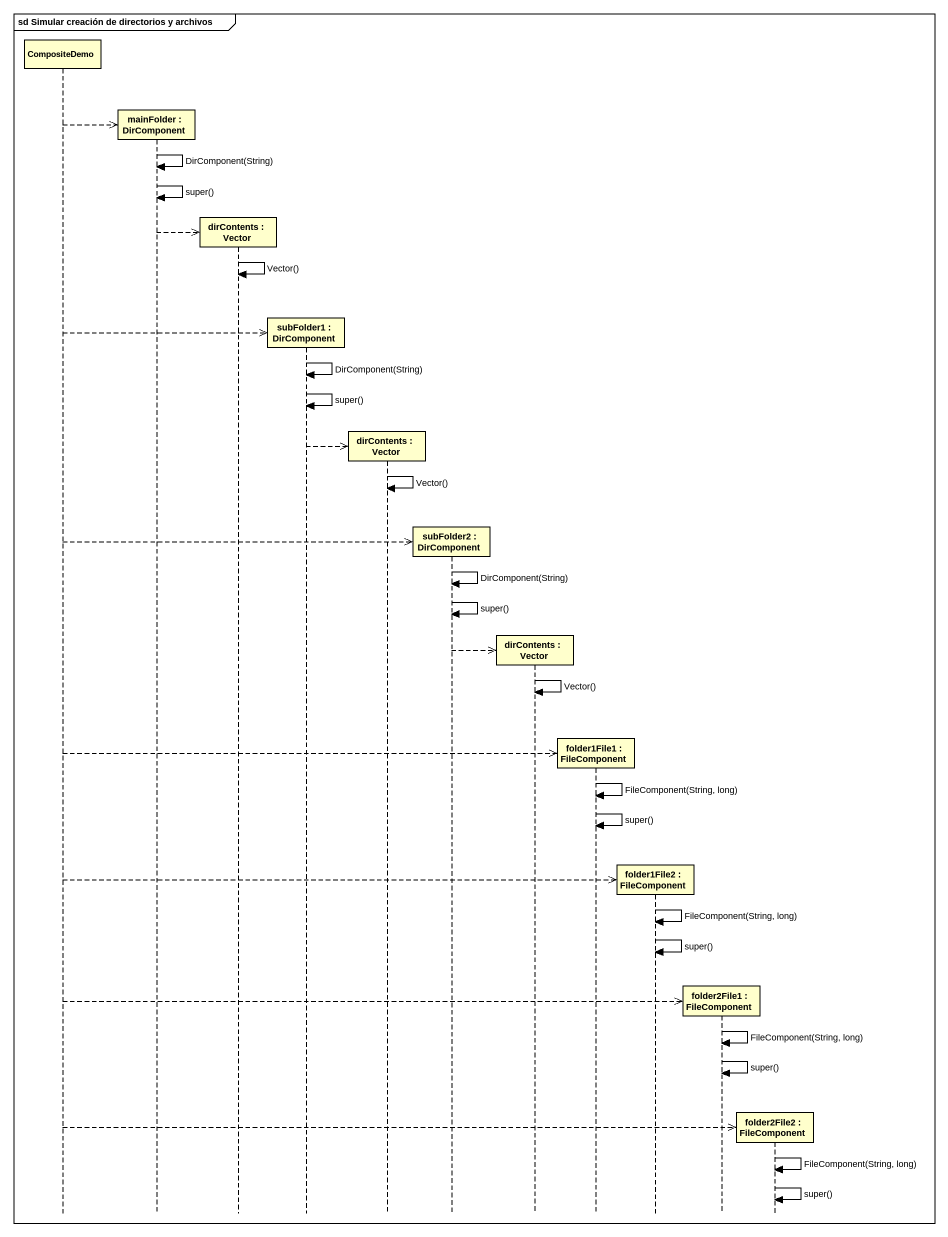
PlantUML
@startuml
mainframe sd Simular creación de directorios y archivos
hide footbox
participant CompositeDemo
participant "mainFolder : DirComponent" as mainFolder
participant "dirContents : Vector" as dirContents
participant "subFolder1 : DirComponent" as subFolder1
participant "dirContents : Vector" as dirContents_2
participant "subFolder2 : DirComponent" as subFolder2
participant "dirContents : Vector" as dirContents_3
participant "folder1File1 : FileComponent" as folder1File1
participant "folder1File2 : FileComponent" as folder1File2
participant "folder2File1 : FileComponent" as folder2File1
participant "folder2File2 : FileComponent" as folder2File2

CompositeDemo -->> mainFolder **
mainFolder -> mainFolder : DirComponent(String)
mainFolder -> mainFolder : super()
mainFolder -->> dirContents **
dirContents -> dirContents : Vector()
CompositeDemo -->> subFolder1 **
subFolder1 -> subFolder1 : DirComponent(String)
subFolder1 -> subFolder1 : super()
subFolder1 -->> dirContents_2 **
dirContents_2 -> dirContents_2 : Vector()
CompositeDemo -->> subFolder2 **
subFolder2 -> subFolder2 : DirComponent(String)
subFolder2 -> subFolder2 : super()
subFolder2 -->> dirContents_3 **
dirContents_3 -> dirContents_3 : Vector()
CompositeDemo -->> folder1File1 **
folder1File1 -> folder1File1 : FileComponent(String, long)
folder1File1 -> folder1File1 : super()
CompositeDemo -->> folder1File2 **
folder1File2 -> folder1File2 : FileComponent(String, long)
folder1File2 -> folder1File2 : super()
CompositeDemo -->> folder2File1 **
folder2File1 -> folder2File1 : FileComponent(String, long)
folder2File1 -> folder2File1 : super()
CompositeDemo -->> folder2File2 **
folder2File2 -> folder2File2 : FileComponent(String, long)
folder2File2 -> folder2File2 : super()
@enduml
